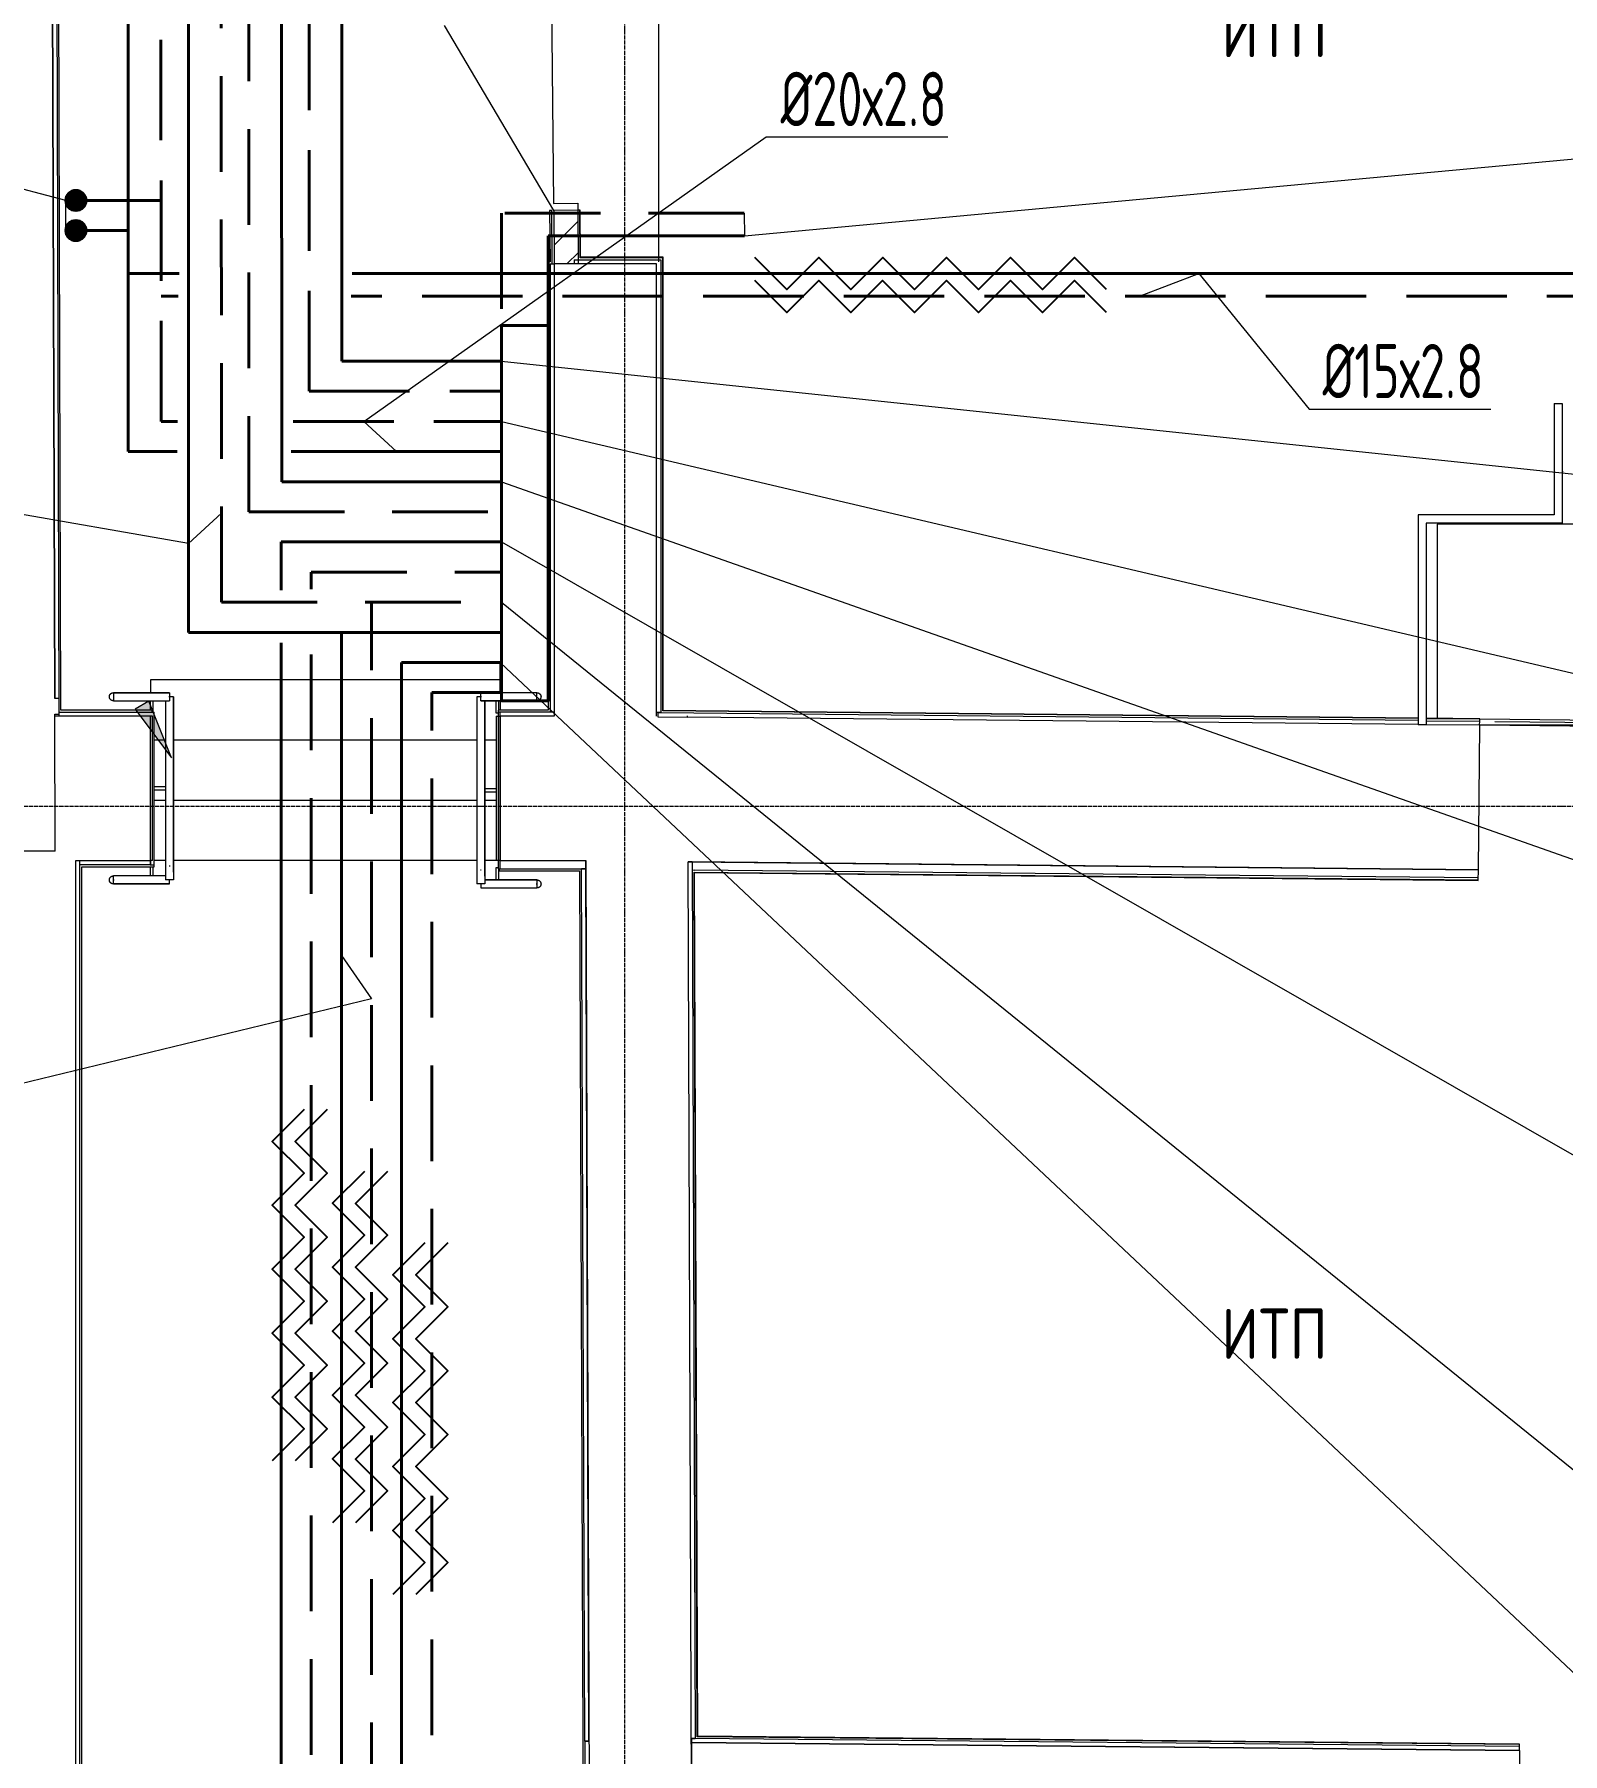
# Model space of a CAD drawing. Header units: millimetres. Extents: x -3929 to 624051, y 52832 to 514950.
# Drawn here: x 218658 to 226266, y 80178 to 88737 of the extents above; entities that cross this region are included whole.
import ezdxf
from ezdxf import colors
from ezdxf.entities.mleader import LeaderData, LeaderLine
from ezdxf.math import Vec2, Vec3

# ---------------------------------------------------------------- set-up
doc = ezdxf.new("R2010")
doc.units = ezdxf.units.MM
for name, pattern in [('ADSK_Линия сетки', [25, 20, -2.5, 0, -2.5]), ('GOST2.303 4', [7, 5, -2, 0]), ('Hidden', [7.14375, 4.7625, -2.38125])]:
    doc.linetypes.add(name, pattern=pattern)
for name, color, linetype, lineweight in [('Аннотация', 7, 'Continuous', 18), ('Двери', 7, 'Continuous', 9), ('Лестницы', 7, 'Continuous', 9), ('Марки помещений', 7, 'Continuous', 20), ('ОВ-ИЗОЛЯЦИЯ', 7, 'Continuous', 25), ('ОВ-ТЕКСТ', 7, 'Continuous', 25), ('Ограждение', 7, 'Continuous', 9), ('Оси', 253, 'Continuous', 9), ('Перекрытие', 7, 'Continuous', 18), ('Стены внутренние', 7, 'Continuous', 18), ('Стены наружные', 7, 'Continuous', 18), ('Стены несущие', 7, 'Continuous', 30), ('Стены отделка', 7, 'Continuous', 30), ('Стены штриховка', 7, 'Continuous', 9)]:
    doc.layers.add(name, color=color, linetype=linetype, lineweight=lineweight)
doc.layers.add('Линии', color=7, linetype='Continuous', lineweight=9, true_color=0x00a600)
doc.layers.add('стояки', color=7, linetype='Continuous')
doc.layers.add('т21.4', color=142, linetype='Continuous')
for name, color, linetype, true_color in [('т11.1', 1, 'Continuous', 0xff0000), ('т11.2', 7, 'Continuous', 0x6d366d), ('т11.3', 7, 'Continuous', 0xb82e00), ('т11.4', 7, 'Continuous', 0xd600d6), ('т11.5', 7, 'Continuous', 0x750000), ('т21.1', 5, 'Continuous', 0x0000ff), ('т21.2', 7, 'Continuous', 0x004285), ('т21.3', 7, 'Continuous', 0x005c45), ('т21.5', 7, 'Continuous', 0x000061)]:
    doc.layers.add(name, color=color, linetype=linetype, true_color=true_color)
doc.styles.add('GOST Common_2', font='GOST_Common.ttf', dxfattribs={"width": 0.9, "height": 250})
doc.styles.add('СТИЛЬ', font='simplex.shx', dxfattribs={"width": 0.65})

# ---------------------------------------------------------------- blocks, each defined once
blk = doc.blocks.new('подвал')
at = {"layer": 'Аннотация', "lineweight": 5}
blk.add_hatch(color=8, dxfattribs=at).paths.add_polyline_path([(410079.64, -325078.903), (409967.125, -324798.011), (409898.258, -324836.703)])
at = {"layer": 'Аннотация', "color": 8, "lineweight": 5}
for p, q in [((409967.125, -324798.011), (409898.258, -324836.703)), ((410079.64, -325078.903), (409967.125, -324798.011)), ((409898.258, -324836.703), (410079.64, -325078.903))]:
    blk.add_line(p, q, dxfattribs=at)
at = {"layer": 'Двери', "color": 8, "lineweight": 5}
blk.add_line((411982.008, -322354.81), (411437.833, -321433.521), dxfattribs=at)
at = {"layer": 'Лестницы', "color": 8, "lineweight": 5}
for p, q in [((411715.239, -324691.525), (409975.239, -324691.525)), ((409975.239, -324691.525), (409975.239, -324755.525)), ((411715.239, -324691.525), (409975.239, -324691.525)), ((411715.239, -324691.525), (411715.239, -324755.525)), ((411715.239, -324795.525), (411715.239, -324841.525)), ((410050.052, -324991.525), (409993.932, -324991.525)), ((410050.052, -324991.525), (409993.932, -324991.525)), ((411598.951, -324991.525), (410090.052, -324991.525)), ((411598.951, -324991.525), (410090.052, -324991.525)), ((411694.951, -324991.525), (411638.951, -324991.525)), ((411694.951, -324991.525), (411638.951, -324991.525)), ((410050.052, -325291.525), (409993.932, -325291.525)), ((410050.052, -325291.525), (409993.932, -325291.525)), ((411598.951, -325291.525), (410090.052, -325291.525)), ((411598.951, -325291.525), (410090.052, -325291.525)), ((411694.951, -325291.525), (411638.951, -325291.525)), ((411694.951, -325291.525), (411638.951, -325291.525)), ((410050.052, -325591.525), (409993.932, -325591.525)), ((411598.951, -325591.525), (410090.052, -325591.525)), ((411694.951, -325591.525), (411638.951, -325591.525))]:
    blk.add_line(p, q, dxfattribs=at)
at = {"layer": 'Линии', "color": 8, "lineweight": 5}
blk.add_line((412503.347, -320410.226), (412503.347, -322610.226), dxfattribs=at)
at = {"layer": 'Ограждение', "color": 8, "lineweight": 5}
for p, q in [((416961.953, -323316.028), (417001.953, -323316.028)), ((416961.953, -323316.028), (416961.953, -323870.628)), ((417001.953, -323316.028), (417001.953, -323910.628)), ((416284.858, -323870.628), (416284.858, -324916.028)), ((416961.953, -323870.628), (416284.858, -323870.628)), ((416324.858, -323910.628), (416324.858, -324916.028)), ((417001.953, -323910.628), (416324.858, -323910.628)), ((410070.052, -324755.525), (409790.052, -324755.525)), ((409790.052, -324755.525), (409790.052, -324795.525)), ((409790.052, -324755.525), (410070.052, -324755.525)), ((409790.052, -324773.188), (409790.052, -324777.861)), ((409790.052, -324795.525), (410070.052, -324795.525)), ((409790.052, -324795.525), (410070.052, -324795.525)), ((409973.489, -324795.525), (409973.489, -324841.525)), ((409988.489, -324851.525), (409988.489, -324795.525)), ((410050.052, -324795.525), (410050.052, -325648.793)), ((410050.052, -324795.525), (410050.052, -325687.525)), ((410070.052, -324755.525), (410070.052, -324795.525)), ((410070.052, -324777.861), (410070.052, -324773.188)), ((410070.052, -324775.525), (410071.794, -324775.525)), ((410090.052, -324775.525), (410070.052, -324775.525)), ((410090.052, -325648.793), (410090.052, -324775.525)), ((410090.052, -324775.525), (410090.052, -325687.525)), ((411598.951, -324775.525), (411598.951, -325669.539)), ((411618.951, -324775.525), (411598.951, -324775.525)), ((411598.951, -324775.525), (411598.951, -325707.525)), ((411617.19, -324775.525), (411618.951, -324775.525)), ((411898.951, -324755.525), (411618.951, -324755.525)), ((411618.951, -324795.525), (411618.951, -324755.525)), ((411898.951, -324755.525), (411618.951, -324755.525)), ((411618.951, -324773.188), (411618.951, -324777.861)), ((411618.951, -324795.525), (411898.951, -324795.525)), ((411898.951, -324795.525), (411618.951, -324795.525)), ((411638.951, -325669.539), (411638.951, -324795.525)), ((411638.951, -324795.525), (411638.951, -325707.525)), ((411694.228, -324795.525), (411694.228, -324855.525)), ((411709.228, -324841.525), (411709.228, -324795.525)), ((411898.951, -324795.525), (411898.951, -324755.525)), ((411898.951, -324777.861), (411898.951, -324773.188)), ((411694.228, -324855.525), (411701.728, -324855.525)), ((411701.728, -324855.525), (411705.025, -324855.525)), ((416324.858, -324916.028), (416284.858, -324916.028)), ((410050.052, -325224.025), (409993.932, -325224.025)), ((411694.951, -325234.025), (411638.951, -325234.025)), ((409993.932, -325239.025), (410050.052, -325239.025)), ((411638.951, -325249.025), (411694.951, -325249.025)), ((409973.489, -325621.525), (409973.489, -325667.525)), ((409988.489, -325667.525), (409988.489, -325621.525)), ((411694.228, -325627.525), (411694.228, -325687.525)), ((411701.728, -325627.525), (411694.228, -325627.525)), ((411704.972, -325627.525), (411701.728, -325627.525)), ((411709.228, -325687.525), (411709.228, -325631.525)), ((410050.052, -325667.525), (409790.052, -325667.525)), ((409790.052, -325707.525), (409790.052, -325667.525)), ((410050.052, -325667.525), (409790.052, -325667.525)), ((409790.052, -325685.188), (409790.052, -325689.861)), ((409790.052, -325707.525), (410070.052, -325707.525)), ((410070.052, -325707.525), (409790.052, -325707.525)), ((410090.052, -325687.525), (410050.052, -325687.525)), ((410070.052, -325689.861), (410070.052, -325687.525)), ((410070.052, -325707.525), (410070.052, -325687.525)), ((411638.951, -325707.525), (411598.951, -325707.525)), ((411618.951, -325707.525), (411618.951, -325709.861)), ((411618.951, -325707.525), (411618.951, -325727.525)), ((411618.951, -325727.525), (411898.951, -325727.525)), ((411618.951, -325727.525), (411898.951, -325727.525)), ((411898.951, -325687.525), (411638.951, -325687.525)), ((411638.951, -325687.525), (411898.951, -325687.525)), ((411898.951, -325687.525), (411898.951, -325727.525)), ((411898.951, -325709.861), (411898.951, -325705.188))]:
    blk.add_line(p, q, dxfattribs=at)
at = {"layer": 'Ограждение', "color": 8, "lineweight": 5, "flags": 128}
for points in [[(409770.052, -324775.525), (409770.068, -324774.725), (409770.116, -324773.926), (409770.196, -324773.131), (409770.308, -324772.338), (409770.451, -324771.551), (409770.626, -324770.771), (409770.831, -324769.998), (409771.068, -324769.233), (409771.334, -324768.479), (409771.631, -324767.736), (409771.957, -324767.006), (409772.313, -324766.289), (409772.696, -324765.587), (409773.107, -324764.901), (409773.546, -324764.232), (409774.011, -324763.581), (409774.501, -324762.949), (409775.016, -324762.337), (409775.556, -324761.746), (409776.118, -324761.178), (409776.703, -324760.632), (409777.309, -324760.11), (409777.936, -324759.613), (409778.582, -324759.141), (409779.246, -324758.695), (409779.928, -324758.277), (409780.626, -324757.886), (409781.339, -324757.523), (409782.066, -324757.189), (409782.805, -324756.884), (409783.556, -324756.609), (409784.318, -324756.364), (409785.089, -324756.15), (409785.868, -324755.967), (409786.653, -324755.816), (409787.444, -324755.696), (409788.239, -324755.607), (409789.037, -324755.551), (409789.836, -324755.526), (409790.052, -324755.525)], [(409790.052, -324795.525), (409789.253, -324795.509), (409788.454, -324795.461), (409787.658, -324795.381), (409786.866, -324795.269), (409786.079, -324795.126), (409785.298, -324794.952), (409784.525, -324794.746), (409783.761, -324794.509), (409783.007, -324794.243), (409782.264, -324793.946), (409781.534, -324793.62), (409780.817, -324793.265), (409780.115, -324792.881), (409779.429, -324792.47), (409778.76, -324792.031), (409778.109, -324791.567), (409777.477, -324791.076), (409776.865, -324790.561), (409776.274, -324790.021), (409775.705, -324789.459), (409775.16, -324788.874), (409774.638, -324788.268), (409774.14, -324787.641), (409773.669, -324786.995), (409773.223, -324786.331), (409772.804, -324785.649), (409772.413, -324784.951), (409772.05, -324784.238), (409771.716, -324783.512), (409771.412, -324782.772), (409771.137, -324782.021), (409770.892, -324781.259), (409770.678, -324780.488), (409770.495, -324779.71), (409770.343, -324778.924), (409770.223, -324778.133), (409770.135, -324777.338), (409770.078, -324776.54), (409770.054, -324775.741), (409770.052, -324775.525)], [(411898.951, -324755.525), (411899.751, -324755.541), (411900.55, -324755.589), (411901.345, -324755.669), (411902.138, -324755.78), (411902.925, -324755.923), (411903.705, -324756.098), (411904.478, -324756.304), (411905.243, -324756.54), (411905.997, -324756.807), (411906.74, -324757.104), (411907.47, -324757.43), (411908.187, -324757.785), (411908.889, -324758.168), (411909.575, -324758.58), (411910.244, -324759.018), (411910.895, -324759.483), (411911.527, -324759.973), (411912.139, -324760.489), (411912.73, -324761.028), (411913.298, -324761.591), (411913.844, -324762.176), (411914.366, -324762.782), (411914.863, -324763.408), (411915.335, -324764.054), (411915.781, -324764.719), (411916.199, -324765.4), (411916.59, -324766.098), (411916.953, -324766.811), (411917.287, -324767.538), (411917.592, -324768.278), (411917.867, -324769.029), (411918.112, -324769.79), (411918.326, -324770.561), (411918.509, -324771.34), (411918.66, -324772.125), (411918.78, -324772.916), (411918.869, -324773.711), (411918.925, -324774.509), (411918.95, -324775.309), (411918.951, -324775.525)], [(411918.951, -324775.525), (411918.935, -324776.325), (411918.887, -324777.123), (411918.807, -324777.919), (411918.696, -324778.711), (411918.553, -324779.498), (411918.378, -324780.279), (411918.172, -324781.052), (411917.936, -324781.816), (411917.669, -324782.57), (411917.372, -324783.313), (411917.046, -324784.044), (411916.691, -324784.76), (411916.308, -324785.462), (411915.896, -324786.148), (411915.458, -324786.818), (411914.993, -324787.469), (411914.503, -324788.101), (411913.987, -324788.712), (411913.448, -324789.303), (411912.885, -324789.872), (411912.3, -324790.418), (411911.694, -324790.94), (411911.068, -324791.437), (411910.422, -324791.909), (411909.757, -324792.354), (411909.076, -324792.773), (411908.378, -324793.164), (411907.665, -324793.527), (411906.938, -324793.861), (411906.198, -324794.166), (411905.447, -324794.44), (411904.686, -324794.685), (411903.915, -324794.899), (411903.136, -324795.082), (411902.351, -324795.234), (411901.56, -324795.354), (411900.765, -324795.442), (411899.967, -324795.499), (411899.167, -324795.524), (411898.951, -324795.525)], [(410072.084, -325618.898), (410070.052, -325618.74), (410068.021, -325618.898)], [(411621.006, -325639.202), (411618.951, -325639.039), (411616.896, -325639.202)], [(409770.052, -325687.525), (409770.068, -325686.725), (409770.116, -325685.926), (409770.196, -325685.131), (409770.308, -325684.338), (409770.451, -325683.551), (409770.626, -325682.771), (409770.831, -325681.998), (409771.068, -325681.233), (409771.334, -325680.479), (409771.631, -325679.736), (409771.957, -325679.006), (409772.313, -325678.289), (409772.696, -325677.587), (409773.107, -325676.901), (409773.546, -325676.232), (409774.011, -325675.581), (409774.501, -325674.949), (409775.016, -325674.337), (409775.556, -325673.746), (409776.118, -325673.178), (409776.703, -325672.632), (409777.309, -325672.11), (409777.936, -325671.613), (409778.582, -325671.141), (409779.246, -325670.695), (409779.928, -325670.277), (409780.626, -325669.886), (409781.339, -325669.523), (409782.066, -325669.189), (409782.805, -325668.884), (409783.556, -325668.609), (409784.318, -325668.364), (409785.089, -325668.15), (409785.868, -325667.967), (409786.653, -325667.816), (409787.444, -325667.696), (409788.239, -325667.607), (409789.037, -325667.551), (409789.836, -325667.526), (409790.052, -325667.525)], [(409790.052, -325707.525), (409789.253, -325707.509), (409788.454, -325707.461), (409787.658, -325707.381), (409786.866, -325707.269), (409786.079, -325707.126), (409785.298, -325706.952), (409784.525, -325706.746), (409783.761, -325706.509), (409783.007, -325706.243), (409782.264, -325705.946), (409781.534, -325705.62), (409780.817, -325705.265), (409780.115, -325704.881), (409779.429, -325704.47), (409778.76, -325704.031), (409778.109, -325703.567), (409777.477, -325703.076), (409776.865, -325702.561), (409776.274, -325702.021), (409775.705, -325701.459), (409775.16, -325700.874), (409774.638, -325700.268), (409774.14, -325699.641), (409773.669, -325698.995), (409773.223, -325698.331), (409772.804, -325697.649), (409772.413, -325696.951), (409772.05, -325696.238), (409771.716, -325695.512), (409771.412, -325694.772), (409771.137, -325694.021), (409770.892, -325693.259), (409770.678, -325692.488), (409770.495, -325691.71), (409770.343, -325690.924), (409770.223, -325690.133), (409770.135, -325689.338), (409770.078, -325688.54), (409770.054, -325687.741), (409770.052, -325687.525)], [(411898.951, -325687.525), (411899.751, -325687.541), (411900.55, -325687.589), (411901.345, -325687.669), (411902.138, -325687.78), (411902.925, -325687.923), (411903.705, -325688.098), (411904.478, -325688.304), (411905.243, -325688.54), (411905.997, -325688.807), (411906.74, -325689.104), (411907.47, -325689.43), (411908.187, -325689.785), (411908.889, -325690.168), (411909.575, -325690.58), (411910.244, -325691.018), (411910.895, -325691.483), (411911.527, -325691.973), (411912.139, -325692.489), (411912.73, -325693.028), (411913.298, -325693.591), (411913.844, -325694.176), (411914.366, -325694.782), (411914.863, -325695.408), (411915.335, -325696.054), (411915.781, -325696.719), (411916.199, -325697.4), (411916.59, -325698.098), (411916.953, -325698.811), (411917.287, -325699.538), (411917.592, -325700.278), (411917.867, -325701.029), (411918.112, -325701.79), (411918.326, -325702.561), (411918.509, -325703.34), (411918.66, -325704.125), (411918.78, -325704.916), (411918.869, -325705.711), (411918.925, -325706.509), (411918.95, -325707.309), (411918.951, -325707.525)], [(411918.951, -325707.525), (411918.935, -325708.325), (411918.887, -325709.123), (411918.807, -325709.919), (411918.696, -325710.711), (411918.553, -325711.498), (411918.378, -325712.279), (411918.172, -325713.052), (411917.936, -325713.816), (411917.669, -325714.57), (411917.372, -325715.313), (411917.046, -325716.044), (411916.691, -325716.76), (411916.308, -325717.462), (411915.896, -325718.148), (411915.458, -325718.818), (411914.993, -325719.469), (411914.503, -325720.101), (411913.987, -325720.712), (411913.448, -325721.303), (411912.885, -325721.872), (411912.3, -325722.418), (411911.694, -325722.94), (411911.068, -325723.437), (411910.422, -325723.909), (411909.757, -325724.354), (411909.076, -325724.773), (411908.378, -325725.164), (411907.665, -325725.527), (411906.938, -325725.861), (411906.198, -325726.166), (411905.447, -325726.44), (411904.686, -325726.685), (411903.915, -325726.899), (411903.136, -325727.082), (411902.351, -325727.234), (411901.56, -325727.354), (411900.765, -325727.442), (411899.967, -325727.499), (411899.167, -325727.524), (411898.951, -325727.525)]]:
    blk.add_lwpolyline(points, dxfattribs=at)
at = {"layer": 'Оси', "color": 8, "linetype": 'ADSK_Линия сетки', "lineweight": 5}
for p, q in [((412336.62, -349917.118), (412336.62, -301342.622)), ((353372.326, -325320.621), (419602.055, -325320.621))]:
    blk.add_line(p, q, dxfattribs=at)
at = {"layer": 'Перекрытие', "color": 8, "lineweight": 5}
for p, q in [((411971.731, -321319.862), (411981.66, -322319.812)), ((411981.66, -322319.812), (412101.654, -322318.621)), ((412101.654, -322318.621), (412102.002, -322353.619)), ((417007.353, -323656.774), (417001.953, -323652.114)), ((417149.841, -323916.028), (416380.828, -323916.028)), ((416380.828, -323916.028), (416380.828, -324883.407)), ((416591.72, -324916.028), (417845.918, -324916.028)), ((410050.052, -325591.525), (409993.932, -325591.525)), ((411598.951, -325591.525), (410090.052, -325591.525)), ((411694.951, -325591.525), (411638.951, -325591.525)), ((412671.343, -325598.186), (412651.285, -325597.985)), ((412667.256, -329982.329), (412668.411, -329982.34))]:
    blk.add_line(p, q, dxfattribs=at)
at = {"layer": 'Стены внутренние', "color": 8, "linetype": 'Continuous', "lineweight": 5}
for p, q in [((411983.727, -322527.974), (412102.287, -322409.414)), ((412049.704, -322619.151), (412104.049, -322564.806))]:
    blk.add_line(p, q, dxfattribs=at)
at = {"layer": 'Стены внутренние', "color": 8, "lineweight": 5}
for p, q in [((409501.046, -325544.303), (409498.963, -324871.525)), ((417845.775, -324930.191), (416592.567, -324917.545)), ((416666.69, -324898.292), (417666.639, -324908.382)), ((409501.046, -325544.303), (409123.908, -325544.303))]:
    blk.add_line(p, q, dxfattribs=at)
at = {"layer": 'Стены наружные', "color": 8, "lineweight": 5}
blk.add_line((416592.028, -324885.538), (417846.098, -324898.193), dxfattribs=at)
at = {"layer": 'Стены несущие', "color": 8, "lineweight": 5}
for p, q in [((409498.693, -324784.303), (409483.347, -319829.049)), ((409483.362, -319834.049), (409498.693, -324784.303)), ((412102.002, -322353.619), (411982.008, -322354.81)), ((411982.008, -322354.81), (411984.639, -322619.797)), ((412102.002, -322353.619), (412104.633, -322618.606)), ((411984.639, -322619.797), (412104.633, -322618.606)), ((412494.639, -322619.797), (411984.639, -322619.797)), ((411984.639, -322619.797), (411984.639, -324871.525)), ((412494.639, -324871.525), (412494.639, -322619.797)), ((409518.693, -324784.303), (409498.693, -324784.303)), ((409498.963, -324871.525), (409498.932, -324861.556)), ((409975.239, -324871.525), (409498.963, -324871.525)), ((409518.87, -324841.525), (409518.932, -324861.494)), ((409975.239, -325591.525), (409975.239, -324871.525)), ((411984.639, -324871.525), (411714.951, -324871.525)), ((411714.951, -324871.525), (411714.951, -325591.525)), ((412648.664, -324877.748), (412648.635, -324869.747)), ((416284.858, -324914.44), (412648.664, -324877.748)), ((416592.567, -324917.545), (416324.858, -324914.844)), ((416585.302, -325637.509), (416592.567, -324917.545)), ((409603.908, -325591.525), (409975.239, -325591.525)), ((409603.908, -330217.321), (409603.908, -325591.525)), ((411714.951, -325591.525), (412141.261, -325591.525)), ((412141.261, -325591.525), (412159.303, -330545.135)), ((412651.287, -325597.811), (416585.302, -325637.509)), ((412669.3, -330543.278), (412651.287, -325597.811)), ((416585.302, -325637.509), (412671.291, -325598.013)), ((412668.411, -329982.34), (412664.829, -330362.323)), ((416791.447, -330021.205), (412668.411, -329982.34)), ((416787.865, -330401.188), (416791.447, -330021.205))]:
    blk.add_line(p, q, dxfattribs=at)
at = {"layer": 'Стены отделка', "color": 8, "lineweight": 5}
for p, q in [((409528.87, -324841.525), (409513.346, -319828.956)), ((411972.008, -322354.91), (411962.009, -322355.009)), ((411962.009, -322355.009), (411964.539, -322609.797)), ((411974.638, -322619.797), (411972.008, -322354.91)), ((412114.001, -322353.5), (412102.002, -322353.619)), ((412116.328, -322587.797), (412114.001, -322353.5)), ((411954.639, -322609.797), (411954.639, -324841.525)), ((411964.539, -322609.797), (411954.639, -322609.797)), ((411964.639, -322619.797), (411964.639, -324851.525)), ((411964.639, -322619.797), (411984.639, -322619.797)), ((412084.639, -322599.797), (412084.639, -322619.797)), ((412084.639, -322599.797), (412514.639, -322599.797)), ((412524.639, -322587.797), (412116.328, -322587.797)), ((412514.639, -322599.797), (412514.639, -324856.394)), ((412526.639, -324844.515), (412526.639, -322589.797)), ((409498.932, -324861.556), (409518.932, -324861.494)), ((409518.901, -324851.525), (409993.932, -324851.525)), ((409518.932, -324861.494), (409518.963, -324871.525)), ((409983.932, -324841.525), (409528.87, -324841.525)), ((409973.932, -324871.525), (409973.932, -325611.525)), ((409985.239, -324871.525), (409975.239, -324871.525)), ((409983.932, -324851.525), (409983.932, -324841.525)), ((409985.239, -325591.525), (409985.239, -324871.525)), ((409993.932, -325621.525), (409993.932, -324851.525)), ((411694.951, -324871.525), (411714.951, -324871.525)), ((411694.951, -324871.525), (411694.951, -325591.525)), ((411704.951, -324841.525), (411704.951, -325631.525)), ((411954.639, -324841.525), (411704.951, -324841.525)), ((411984.639, -324851.525), (411704.951, -324851.525)), ((412494.639, -324851.525), (412514.639, -324851.525)), ((412499.927, -324856.246), (412499.725, -324876.245)), ((412499.725, -324876.245), (412648.664, -324877.748)), ((412514.639, -324856.394), (412499.927, -324856.246)), ((416284.858, -324882.439), (412526.639, -324844.515)), ((416592.028, -324885.538), (416324.858, -324882.842)), ((416591.907, -324897.538), (416592.028, -324885.538)), ((416591.705, -324917.536), (416591.907, -324897.538)), ((409623.908, -330217.321), (409623.908, -325591.525)), ((409973.932, -325611.525), (409623.908, -325611.525)), ((409633.908, -330227.321), (409633.908, -325621.525)), ((409633.908, -325621.525), (409993.932, -325621.525)), ((409985.239, -325591.525), (409975.239, -325591.525)), ((409975.239, -325591.525), (409975.239, -325611.525)), ((411714.951, -325591.525), (411694.951, -325591.525)), ((411704.951, -325631.525), (412141.261, -325631.525)), ((411709.951, -325631.525), (411709.951, -325641.525)), ((411709.951, -325641.525), (412111.297, -325641.525)), ((412111.297, -325641.525), (412127.229, -329975.706)), ((412141.261, -325631.525), (412121.261, -325631.598)), ((412137.229, -329975.67), (412121.261, -325631.525)), ((412141.261, -325631.525), (412141.261, -325591.525)), ((412157.229, -329975.596), (412141.261, -325631.525)), ((412671.289, -325598.231), (412651.289, -325598.304)), ((412671.291, -325598.013), (412670.887, -325638.011)), ((412670.887, -325638.011), (412681.434, -325638.117)), ((412671.289, -325598.231), (412687.184, -329962.516)), ((412699.141, -329950.629), (412683.478, -325650.139)), ((412683.478, -325650.139), (416584.777, -325689.506)), ((416584.777, -325689.506), (416585.302, -325637.509)), ((412127.229, -329975.706), (412129.303, -330545.244)), ((412137.229, -329975.67), (412157.229, -329975.596)), ((412157.229, -329975.596), (412137.229, -329975.669)), ((412667.184, -329962.347), (412687.184, -329962.274)), ((412668.6, -329962.341), (412668.411, -329982.34)), ((412668.411, -329982.34), (416789.308, -330021.185)), ((412687.184, -329962.516), (412668.6, -329962.341)), ((416789.61, -329989.186), (412699.141, -329950.629)), ((416789.308, -330021.185), (416789.61, -329989.186))]:
    blk.add_line(p, q, dxfattribs=at)
at = {"layer": 'Стены штриховка', "color": 8, "lineweight": 5}
for p, q in [((409503.362, -319833.987), (409518.87, -324841.525)), ((412114.347, -322589.797), (412112.001, -322353.52)), ((412526.639, -322589.797), (412114.347, -322589.797)), ((412524.639, -324846.495), (412524.639, -322587.797)), ((412526.639, -322587.797), (412524.639, -322587.797)), ((412526.639, -322589.797), (412526.639, -322587.797)), ((411714.951, -325631.525), (411714.951, -324851.525)), ((416284.858, -324894.439), (412514.639, -324856.394)), ((416284.858, -324884.439), (412524.639, -324846.495)), ((416592.008, -324887.538), (416324.858, -324884.842)), ((416324.858, -324894.843), (416591.907, -324897.538)), ((409973.932, -325611.525), (409993.932, -325611.525)), ((416584.898, -325677.506), (412681.434, -325638.117)), ((412697.148, -329952.61), (412681.47, -325648.118)), ((412681.47, -325648.118), (416584.797, -325687.506)), ((412137.229, -329975.669), (412139.303, -330545.208)), ((416789.497, -330001.185), (412687.184, -329962.516)), ((416789.591, -329991.186), (412697.148, -329952.61))]:
    blk.add_line(p, q, dxfattribs=at)
at = {"layer": 'Марки помещений', "color": 8, "lineweight": 5, "style": 'GOST Common_2', "width": 0.9}
for p in [(415305.346, -321591.285), (415305.346, -328071.74)]:
    blk.add_text('ИТП', height=250, dxfattribs=at).set_placement(p)

msp = doc.modelspace()

# ---------------------------------------------------------------- hatches: boundary and pattern name
at = {"layer": 'т11.4', "lineweight": 40}
h = msp.add_hatch(color=256, dxfattribs=at)
h.dxf.hatch_style = 1
h.paths.add_polyline_path([(218814.372, 87760.774, 1), (218914.372, 87760.774, 1)])
at = {"layer": 'т21.4', "lineweight": 40, "ltscale": 50}
h = msp.add_hatch(color=256, dxfattribs=at)
h.dxf.hatch_style = 1
h.paths.add_polyline_path([(218814.372, 87910.774, 1), (218914.372, 87910.774, 1)])

# ---------------------------------------------------------------- linework, layer by layer
at = {"layer": 'ОВ-ИЗОЛЯЦИЯ', "color": 7, "linetype": 'ByBlock'}
for points in [[(223994.531, 87467.536), (223835.432, 87626.635), (223676.333, 87467.536), (223517.234, 87626.635), (223358.135, 87467.536), (223199.036, 87626.635), (223039.937, 87467.536), (222880.838, 87626.635), (222721.739, 87467.536), (222562.64, 87626.635), (222403.541, 87467.536), (222244.442, 87626.635)], [(223994.382, 87352.596), (223835.283, 87511.695), (223676.184, 87352.596), (223517.085, 87511.695), (223357.986, 87352.596), (223198.887, 87511.695), (223039.788, 87352.596), (222880.689, 87511.695), (222721.59, 87352.596), (222562.491, 87511.695), (222403.392, 87352.596), (222244.293, 87511.695)], [(220000.88, 83385.668), (219841.781, 83226.569), (220000.88, 83067.47), (219841.781, 82908.371), (220000.88, 82749.272), (219841.781, 82590.173), (220000.88, 82431.074), (219841.781, 82271.975), (220000.88, 82112.876), (219841.781, 81953.777), (220000.88, 81794.678), (219841.781, 81635.579)], [(220115.821, 83385.52), (219956.722, 83226.421), (220115.821, 83067.322), (219956.722, 82908.223), (220115.821, 82749.124), (219956.722, 82590.025), (220115.821, 82430.926), (219956.722, 82271.826), (220115.821, 82112.727), (219956.722, 81953.628), (220115.821, 81794.529), (219956.722, 81635.43)], [(220300.88, 83077.194), (220141.781, 82918.095), (220300.88, 82758.996), (220141.781, 82599.897), (220300.88, 82440.797), (220141.781, 82281.698), (220300.88, 82122.599), (220141.781, 81963.5), (220300.88, 81804.401), (220141.781, 81645.302), (220300.88, 81486.203), (220141.781, 81327.104)], [(220415.821, 83077.045), (220256.722, 82917.946), (220415.821, 82758.847), (220256.722, 82599.748), (220415.821, 82440.649), (220256.722, 82281.55), (220415.821, 82122.451), (220256.722, 81963.352), (220415.821, 81804.253), (220256.722, 81645.154), (220415.821, 81486.055), (220256.722, 81326.956)], [(220600.88, 82721.261), (220441.781, 82562.162), (220600.88, 82403.063), (220441.781, 82243.964), (220600.88, 82084.865), (220441.781, 81925.766), (220600.88, 81766.667), (220441.781, 81607.568), (220600.88, 81448.469), (220441.781, 81289.37), (220600.88, 81130.271), (220441.781, 80971.172)], [(220715.821, 82721.113), (220556.722, 82562.014), (220715.821, 82402.915), (220556.722, 82243.816), (220715.821, 82084.717), (220556.722, 81925.618), (220715.821, 81766.519), (220556.722, 81607.42), (220715.821, 81448.321), (220556.722, 81289.222), (220715.821, 81130.123), (220556.722, 80971.024)]]:
    msp.add_lwpolyline(points, dxfattribs=at)
at = {"layer": 'стояки', "color": 32, "lineweight": 40, "true_color": 0xcd6928}
msp.add_lwpolyline([(220983.574, 87287.822), (221215.658, 87287.822), (221215.658, 85419.908), (220983.574, 85419.908)], close=True, dxfattribs=at)
at = {"layer": 'т11.1', "lineweight": 40}
for p, q in [((219425.312, 85760.498), (219425.312, 106826.231)), ((222192.626, 87733.901), (221215.658, 87733.901)), ((221215.658, 87733.901), (221215.658, 87287.822)), ((219425.312, 85760.498), (220983.574, 85760.498)), ((220186.272, 79292.115), (220186.272, 85760.498))]:
    msp.add_line(p, q, dxfattribs=at)
at = {"layer": 'т11.1', "color": 233, "lineweight": 40}
for p, q in [((220486.272, 85610.498), (220983.574, 85610.498)), ((220486.272, 78992.115), (220486.272, 85610.498))]:
    msp.add_line(p, q, dxfattribs=at)
at = {"layer": 'т11.2', "lineweight": 40}
for p, q in [((219886.272, 86210.498), (220983.574, 86210.498)), ((219886.272, 85970.614), (219886.272, 86210.498)), ((219886.272, 79608.685), (219886.272, 85707.534))]:
    msp.add_line(p, q, dxfattribs=at)
at = {"layer": 'т11.3', "lineweight": 40}
for q in [(219875.521, 106376.231), (220983.574, 86510.498)]:
    msp.add_line((219889.392, 86510.498), q, dxfattribs=at)
at = {"layer": 'т11.4', "lineweight": 40}
for p, q in [((219125.312, 86660.498), (219125.312, 106226.231)), ((218864.372, 87760.774), (219125.312, 87760.774)), ((219378.323, 87547.086), (219125.312, 87547.086)), ((226800.902, 87547.086), (220239.875, 87547.086)), ((219125.312, 86660.498), (219368.069, 86660.498)), ((219936.49, 86660.498), (220983.574, 86660.498))]:
    msp.add_line(p, q, dxfattribs=at)
msp.add_circle((218864.372, 87760.774), 50, dxfattribs=at)
at = {"layer": 'т11.5', "lineweight": 40}
for q in [(220184.522, 93484.161), (220983.574, 87110.498)]:
    msp.add_line((220188.973, 87110.498), q, dxfattribs=at)
at = {"layer": 'т21.1', "linetype": 'Hidden', "lineweight": 40, "ltscale": 100}
for p, q in [((219589.81, 85910.498), (219575.312, 106676.231)), ((222190.934, 87847.086), (220983.574, 87847.086)), ((220983.574, 87847.086), (220983.574, 87287.822)), ((219589.81, 85910.498), (220983.574, 85910.498)), ((220336.272, 79142.115), (220336.272, 85910.498))]:
    msp.add_line(p, q, dxfattribs=at)
at = {"layer": 'т21.1', "color": 165, "linetype": 'Hidden', "lineweight": 40, "ltscale": 100, "true_color": 0x5e67af}
for p, q in [((220636.272, 85460.498), (220983.574, 85460.498)), ((220636.272, 78842.115), (220636.272, 85460.498))]:
    msp.add_line(p, q, dxfattribs=at)
at = {"layer": 'т21.2', "linetype": 'Hidden', "lineweight": 40, "ltscale": 100}
for p, q in [((220036.272, 86060.498), (220983.574, 86060.498)), ((220036.272, 85975.673), (220036.272, 86060.498)), ((220036.272, 79458.685), (220036.272, 85707.534))]:
    msp.add_line(p, q, dxfattribs=at)
at = {"layer": 'т21.3', "linetype": 'Hidden', "lineweight": 40, "ltscale": 100}
for q in [(219725.312, 106526.231), (220983.574, 86360.498)]:
    msp.add_line((219725.312, 86360.498), q, dxfattribs=at)
at = {"layer": 'т21.4', "linetype": 'GOST2.303 4', "lineweight": 40, "ltscale": 100}
for p, q in [((219289.182, 86810.498), (219275.731, 106076.231)), ((218864.372, 87910.774), (219288.414, 87910.774)), ((219373.229, 87433.901), (219288.565, 87433.901)), ((226687.717, 87433.901), (220234.781, 87433.901)), ((219289.182, 86810.498), (219370.618, 86810.498)), ((219946.687, 86810.498), (220983.574, 86810.498))]:
    msp.add_line(p, q, dxfattribs=at)
at = {"layer": 'т21.4', "lineweight": 40, "ltscale": 50}
msp.add_circle((218864.372, 87910.774), 50, dxfattribs=at)
at = {"layer": 'т21.5', "linetype": 'GOST2.303 4', "lineweight": 40, "ltscale": 100}
for q in [(220025.312, 93634.161), (220983.574, 86960.498)]:
    msp.add_line((220025.312, 86960.498), q, dxfattribs=at)

# ---------------------------------------------------------------- block references
at = {"layer": 'стояки', "color": 5, "lineweight": 40}
msp.add_blockref('подвал', (-190738.98, 410215.433), dxfattribs=at)

# ---------------------------------------------------------------- leaders
at = {"layer": 'ОВ-ТЕКСТ', "color": 7}
ml = msp.add_multileader_mtext('Standard', dxfattribs=at)
ml.set_content('\\A1;Подъем на третий этаж %%C15х2.8 ', color=7, style='СТИЛЬ')
ml.set_leader_properties(color=7, lineweight=18)
ml.build(insert=Vec2(0, 0))
ml.multileader.update_dxf_attribs({"text_left_attachment_type": 6, "text_right_attachment_type": 6, "dogleg_length": 0.36, "arrow_head_size": 0.126})
ctx = ml.context
ctx.base_point, ctx.char_height, ctx.arrow_head_size, ctx.landing_gap_size, ctx.plane_origin = Vec3(214572.147, 89430.21), 270, 0.126, 0.063, Vec3(243938.214, 78407.002)
ctx.left_attachment, ctx.right_attachment, ctx.text_align_type = 6, 6, 1
notes = []
notes.append((ctx, [(1, (1, 1, 0), (217255.168, 89430.21), (-1, 0), 0.252, [(1, [(218770.987, 88886.109), (218770.987, 89036.109)], 0, [])])]))
ctx.mtext.insert, ctx.mtext.width, ctx.mtext.defined_height, ctx.mtext.alignment, ctx.mtext.flow_direction = Vec3(215913.531, 89754.21), 2900.40337, 1165.442, 2, 5
ml = msp.add_multileader_mtext('Standard', dxfattribs=at)
ml.set_content('\\A1;Из ИТП к коллектору системы отопления \\PТ11, Т21 %%C76х3.0  ', color=7, style='СТИЛЬ')
ml.set_leader_properties(color=7, lineweight=18)
ml.build(insert=Vec2(0, 0))
ml.multileader.update_dxf_attribs({"text_left_attachment_type": 6, "text_right_attachment_type": 6, "dogleg_length": 0.36, "arrow_head_size": 0.126})
ctx = ml.context
ctx.base_point, ctx.char_height, ctx.arrow_head_size, ctx.landing_gap_size, ctx.plane_origin = Vec3(230157.661, 88472.361), 270, 0.126, 0.063, Vec3(243851.566, 85390.091)
ctx.left_attachment, ctx.right_attachment, ctx.text_align_type = 6, 6, 1
notes.append((ctx, [(0, (1, 1, 0), (230157.409, 88472.361), (1, 0), 0.252, [(1, [(222190.934, 87847.086), (222192.626, 87733.901)], 0, [])])]))
ctx.mtext.insert, ctx.mtext.width, ctx.mtext.defined_height, ctx.mtext.alignment, ctx.mtext.flow_direction = Vec3(231620.224, 88796.361), 3408.08843, 804.689, 2, 5
ml = msp.add_multileader_mtext('Standard', dxfattribs=at)
ml.set_content('\\A1;Подъем к прибору %%C15х2.8 ', color=7, style='СТИЛЬ')
ml.set_leader_properties(color=7, lineweight=18)
ml.build(insert=Vec2(0, 0))
ml.multileader.update_dxf_attribs({"text_left_attachment_type": 6, "text_right_attachment_type": 6, "dogleg_length": 0.36, "arrow_head_size": 0.126})
ctx = ml.context
ctx.base_point, ctx.char_height, ctx.arrow_head_size, ctx.landing_gap_size, ctx.plane_origin = Vec3(214824.46, 88304.875), 270, 0.126, 0.063, Vec3(243981.598, 77281.668)
ctx.left_attachment, ctx.right_attachment, ctx.text_align_type = 6, 6, 1
notes.append((ctx, [(1, (1, 1, 0), (217298.552, 88304.875), (-1, 0), 0.252, [(1, [(218814.372, 87760.774), (218814.372, 87910.774)], 0, [])])]))
ctx.mtext.insert, ctx.mtext.width, ctx.mtext.defined_height, ctx.mtext.alignment, ctx.mtext.flow_direction = Vec3(216061.38, 88628.875), 2900.40337, 1165.442, 2, 5
ml = msp.add_multileader_mtext('Standard', dxfattribs=at)
ml.set_content('\\A1;%%C20х2.8', color=7, style='СТИЛЬ')
ml.set_leader_properties(color=7, lineweight=18)
ml.build(insert=Vec2(0, 0))
ml.multileader.update_dxf_attribs({"text_left_attachment_type": 6, "text_right_attachment_type": 6, "dogleg_length": 0.36, "arrow_head_size": 0.126})
ctx = ml.context
ctx.base_point, ctx.char_height, ctx.arrow_head_size, ctx.landing_gap_size, ctx.plane_origin = Vec3(222301.212, 88226.522), 270, 0.126, 0.063, Vec3(224478.869, 86774.335)
ctx.left_attachment, ctx.right_attachment, ctx.text_align_type = 6, 6, 1
notes.append((ctx, [(0, (1, 1, 0), (222300.96, 88226.522), (1, 0), 0.252, [(1, [(220460.032, 86660.498), (220298.715, 86810.498)], 0, [])])]))
ctx.mtext.insert, ctx.mtext.width, ctx.mtext.alignment, ctx.mtext.flow_direction = Vec3(222785.989, 88550.522), 1404.14984, 2, 5
ml = msp.add_multileader_mtext('Standard', dxfattribs=at)
ml.set_content('\\A1;%%C15х2.8', color=7, style='СТИЛЬ')
ml.set_leader_properties(color=7, lineweight=18)
ml.build(insert=Vec2(0, 0))
ml.multileader.update_dxf_attribs({"text_left_attachment_type": 6, "text_right_attachment_type": 6, "dogleg_length": 0.36, "arrow_head_size": 0.126})
ctx = ml.context
ctx.base_point, ctx.char_height, ctx.arrow_head_size, ctx.landing_gap_size, ctx.plane_origin = Vec3(225003.683, 86872.313), 270, 0.126, 0.063, Vec3(226895.907, 85633.991)
ctx.left_attachment, ctx.right_attachment, ctx.text_align_type = 6, 6, 1
notes.append((ctx, [(0, (1, 1, 0), (225003.431, 86872.313), (1, 0), 0.252, [(1, [(224158.687, 87433.798), (224454.128, 87547.086)], 0, [])])]))
ctx.mtext.insert, ctx.mtext.width, ctx.mtext.alignment, ctx.mtext.flow_direction = Vec3(225471.746, 87196.313), 1404.14984, 2, 5
ml = msp.add_multileader_mtext('Standard', dxfattribs=at)
ml.set_content('\\A1;ОТ коллектора в систему отопления  гимнастического зала \\PТ11.5, Т21.5 %%C15х2.8  ', color=7, style='СТИЛЬ')
ml.set_leader_properties(color=7, lineweight=18)
ml.build(insert=Vec2(0, 0))
ml.multileader.update_dxf_attribs({"text_left_attachment_type": 6, "text_right_attachment_type": 6, "dogleg_length": 0.36, "arrow_head_size": 0.126})
ctx = ml.context
ctx.base_point, ctx.char_height, ctx.arrow_head_size, ctx.landing_gap_size, ctx.plane_origin = Vec3(230332.762, 86126.07), 270, 0.126, 0.063, Vec3(245909.358, 83615.803)
ctx.left_attachment, ctx.right_attachment, ctx.text_align_type = 6, 6, 1
notes.append((ctx, [(0, (1, 1, 0), (230332.51, 86126.07), (1, 0), 0.252, [(0, [(220983.574, 86960.498), (220983.574, 87110.498)], 0, [])])]))
ctx.mtext.insert, ctx.mtext.width, ctx.mtext.alignment, ctx.mtext.flow_direction = Vec3(232969.503, 86450.07), 5433.4635, 2, 5
ml = msp.add_multileader_mtext('Standard', dxfattribs=at)
ml.set_content('\\A1;ОТ коллектора в систему отопления  пищеблока \\PТ11.4, Т21.4 %%C20х2.8 ', color=7, style='СТИЛЬ')
ml.set_leader_properties(color=7, lineweight=18)
ml.build(insert=Vec2(0, 0))
ml.multileader.update_dxf_attribs({"text_left_attachment_type": 6, "text_right_attachment_type": 6, "dogleg_length": 0.36, "arrow_head_size": 0.126})
ctx = ml.context
ctx.base_point, ctx.char_height, ctx.arrow_head_size, ctx.landing_gap_size, ctx.plane_origin = Vec3(230549.443, 84560.986), 270, 0.126, 0.063, Vec3(245909.358, 83315.803)
ctx.left_attachment, ctx.right_attachment, ctx.text_align_type = 6, 6, 1
notes.append((ctx, [(0, (1, 1, 0), (230549.191, 84560.986), (1, 0), 0.252, [(0, [(220983.574, 86660.498), (220983.574, 86810.498)], 0, [])])]))
ctx.mtext.insert, ctx.mtext.width, ctx.mtext.alignment, ctx.mtext.flow_direction = Vec3(232371.363, 84884.986), 4851.61703, 2, 5
ml = msp.add_multileader_mtext('Standard', dxfattribs=at)
ml.set_content('\\A1;%%C25х2.8', color=7, style='СТИЛЬ')
ml.set_leader_properties(color=7, lineweight=18)
ml.build(insert=Vec2(0, 0))
ml.multileader.update_dxf_attribs({"text_left_attachment_type": 6, "text_right_attachment_type": 6, "dogleg_length": 0.36, "arrow_head_size": 0.126})
ctx = ml.context
ctx.base_point, ctx.char_height, ctx.arrow_head_size, ctx.landing_gap_size, ctx.plane_origin = Vec3(216986.829, 86459.419), 270, 0.126, 0.063, Vec3(219981.024, 85844.589)
ctx.left_attachment, ctx.right_attachment, ctx.text_align_type = 6, 6, 1
notes.append((ctx, [(1, (1, 1, 0), (217956.635, 86459.419), (-1, 0), 0.252, [(0, [(219589.501, 86353.596), (219425.312, 86203.048)], 0, [])])]))
ctx.mtext.insert, ctx.mtext.width, ctx.mtext.alignment, ctx.mtext.flow_direction = Vec3(217471.606, 86783.419), 1404.14984, 2, 5
ml = msp.add_multileader_mtext('Standard', dxfattribs=at)
ml.set_content('\\A1;ОТ коллектора в систему отопления  библиотечного центра \\PТ11.3, Т21.3 %%C20х2.8  ', color=7, style='СТИЛЬ')
ml.set_leader_properties(color=7, lineweight=18)
ml.build(insert=Vec2(0, 0))
ml.multileader.update_dxf_attribs({"text_left_attachment_type": 6, "text_right_attachment_type": 6, "dogleg_length": 0.36, "arrow_head_size": 0.126})
ctx = ml.context
ctx.base_point, ctx.char_height, ctx.arrow_head_size, ctx.landing_gap_size, ctx.plane_origin = Vec3(230545.767, 83138.154), 270, 0.126, 0.063, Vec3(245909.358, 83015.803)
ctx.left_attachment, ctx.right_attachment, ctx.text_align_type = 6, 6, 1
notes.append((ctx, [(0, (1, 1, 0), (230545.515, 83138.154), (1, 0), 0.252, [(0, [(220983.574, 86360.498), (220983.574, 86510.498)], 0, [])])]))
ctx.mtext.insert, ctx.mtext.width, ctx.mtext.alignment, ctx.mtext.flow_direction = Vec3(233182.508, 83462.154), 5492.93093, 2, 5
ml = msp.add_multileader_mtext('Standard', dxfattribs=at)
ml.set_content('\\A1;ОТ коллектора в систему отопления  спортивного зала \\PТ11.2, Т21.2 %%C32х3.2  ', color=7, style='СТИЛЬ')
ml.set_leader_properties(color=7, lineweight=18)
ml.build(insert=Vec2(0, 0))
ml.multileader.update_dxf_attribs({"text_left_attachment_type": 6, "text_right_attachment_type": 6, "dogleg_length": 0.36, "arrow_head_size": 0.126})
ctx = ml.context
ctx.base_point, ctx.char_height, ctx.arrow_head_size, ctx.landing_gap_size, ctx.plane_origin = Vec3(230468.752, 80785.382), 270, 0.126, 0.063, Vec3(245909.358, 82715.803)
ctx.left_attachment, ctx.right_attachment, ctx.text_align_type = 6, 6, 1
notes.append((ctx, [(0, (1, 1, 0), (230468.5, 80785.382), (1, 0), 0.252, [(0, [(220983.574, 86060.498), (220983.574, 86210.498)], 0, [])])]))
ctx.mtext.insert, ctx.mtext.width, ctx.mtext.alignment, ctx.mtext.flow_direction = Vec3(232616.601, 81109.382), 4851.61703, 2, 5
ml = msp.add_multileader_mtext('Standard', dxfattribs=at)
ml.set_content('\\A1;ОТ коллектора в систему отопления  основных помещений \\PТ11.1, Т21.1 %%C76х3.0  ', color=7, style='СТИЛЬ')
ml.set_leader_properties(color=7, lineweight=18)
ml.build(insert=Vec2(0, 0))
ml.multileader.update_dxf_attribs({"text_left_attachment_type": 6, "text_right_attachment_type": 6, "dogleg_length": 0.36, "arrow_head_size": 0.126})
ctx = ml.context
ctx.base_point, ctx.char_height, ctx.arrow_head_size, ctx.landing_gap_size, ctx.plane_origin = Vec3(229115.921, 79326.71), 270, 0.126, 0.063, Vec3(245909.358, 82415.803)
ctx.left_attachment, ctx.right_attachment, ctx.text_align_type = 6, 6, 1
notes.append((ctx, [(0, (1, 1, 0), (229115.669, 79326.71), (1, 0), 0.252, [(0, [(220983.574, 85760.498), (220983.574, 85910.498)], 0, [])])]))
ctx.mtext.insert, ctx.mtext.width, ctx.mtext.alignment, ctx.mtext.flow_direction = Vec3(231443.448, 79650.71), 4851.61703, 2, 5
ml = msp.add_multileader_mtext('Standard', dxfattribs=at)
ml.set_content('\\A1;ОТ коллектора в систему отопления  актового зала \\PТ11.6, Т21.6 %%C20х2.8  ', color=7, style='СТИЛЬ')
ml.set_leader_properties(color=7, lineweight=18)
ml.build(insert=Vec2(0, 0))
ml.multileader.update_dxf_attribs({"text_left_attachment_type": 6, "text_right_attachment_type": 6, "dogleg_length": 0.36, "arrow_head_size": 0.126})
ctx = ml.context
ctx.base_point, ctx.char_height, ctx.arrow_head_size, ctx.landing_gap_size, ctx.plane_origin = Vec3(229750.256, 77350.763), 270, 0.126, 0.063, Vec3(245902.042, 82115.803)
ctx.left_attachment, ctx.right_attachment, ctx.text_align_type = 6, 6, 1
notes.append((ctx, [(0, (1, 1, 0), (229750.004, 77350.763), (1, 0), 0.252, [(0, [(220976.258, 85460.498), (220976.258, 85610.498)], 0, [])])]))
ctx.mtext.insert, ctx.mtext.width, ctx.mtext.alignment, ctx.mtext.flow_direction = Vec3(231655.748, 77674.763), 4851.61703, 2, 5
ml = msp.add_multileader_mtext('Standard', dxfattribs=at)
ml.set_content('\\A1; %%C76х3.0  ', color=7, style='СТИЛЬ')
ml.set_leader_properties(color=7, lineweight=18)
ml.build(insert=Vec2(0, 0))
ml.multileader.update_dxf_attribs({"text_left_attachment_type": 6, "text_right_attachment_type": 6, "dogleg_length": 0.36, "arrow_head_size": 0.126})
ctx = ml.context
ctx.base_point, ctx.char_height, ctx.arrow_head_size, ctx.landing_gap_size, ctx.plane_origin = Vec3(216982.459, 83396.851), 270, 0.126, 0.063, Vec3(233775.896, 86485.944)
ctx.left_attachment, ctx.right_attachment, ctx.text_align_type = 6, 6, 1
notes.append((ctx, [(1, (1, 1, 0), (218111.051, 83396.851), (-1, 0), 0.252, [(1, [(220186.272, 84151.179), (220336.272, 83936.194)], 0, [])])]))
ctx.mtext.insert, ctx.mtext.width, ctx.mtext.alignment, ctx.mtext.flow_direction = Vec3(217546.629, 83720.851), 4851.61703, 2, 5
for ctx, leaders in notes:
    for number, flags, end, landing, length, lines in leaders:
        leader = LeaderData()
        leader.index, (leader.has_last_leader_line, leader.has_dogleg_vector, leader.attachment_direction) = number, flags
        leader.last_leader_point, leader.dogleg_vector, leader.dogleg_length = Vec3(end), Vec3(landing), length
        for number, points, colour, breaks in lines:
            line = LeaderLine()
            line.index, line.vertices, line.color, line.breaks = number, Vec3.list(points), colors.encode_raw_color(colour), breaks
            leader.lines.append(line)
        ctx.leaders.append(leader)

doc.saveas('drawing.dxf')
